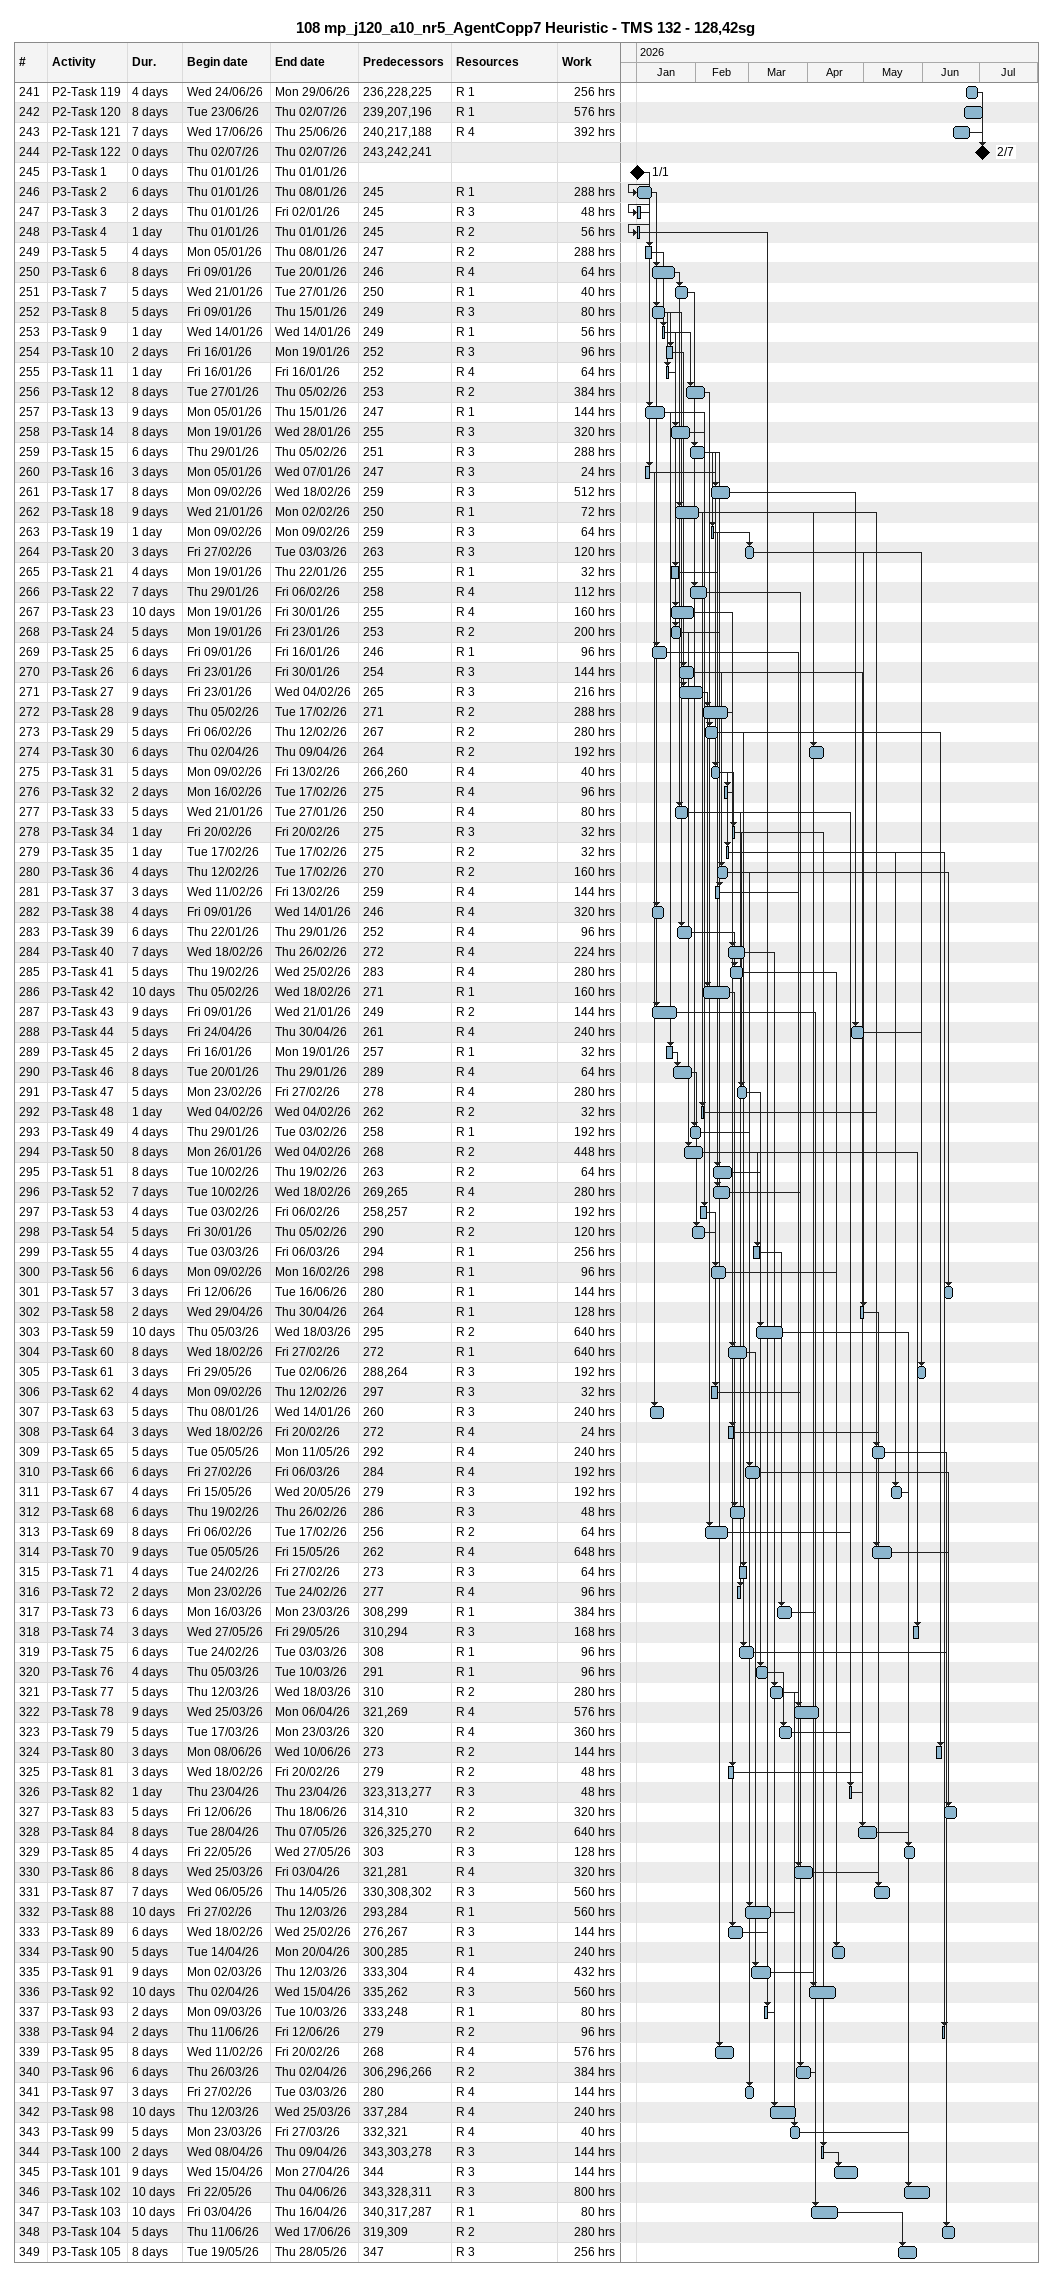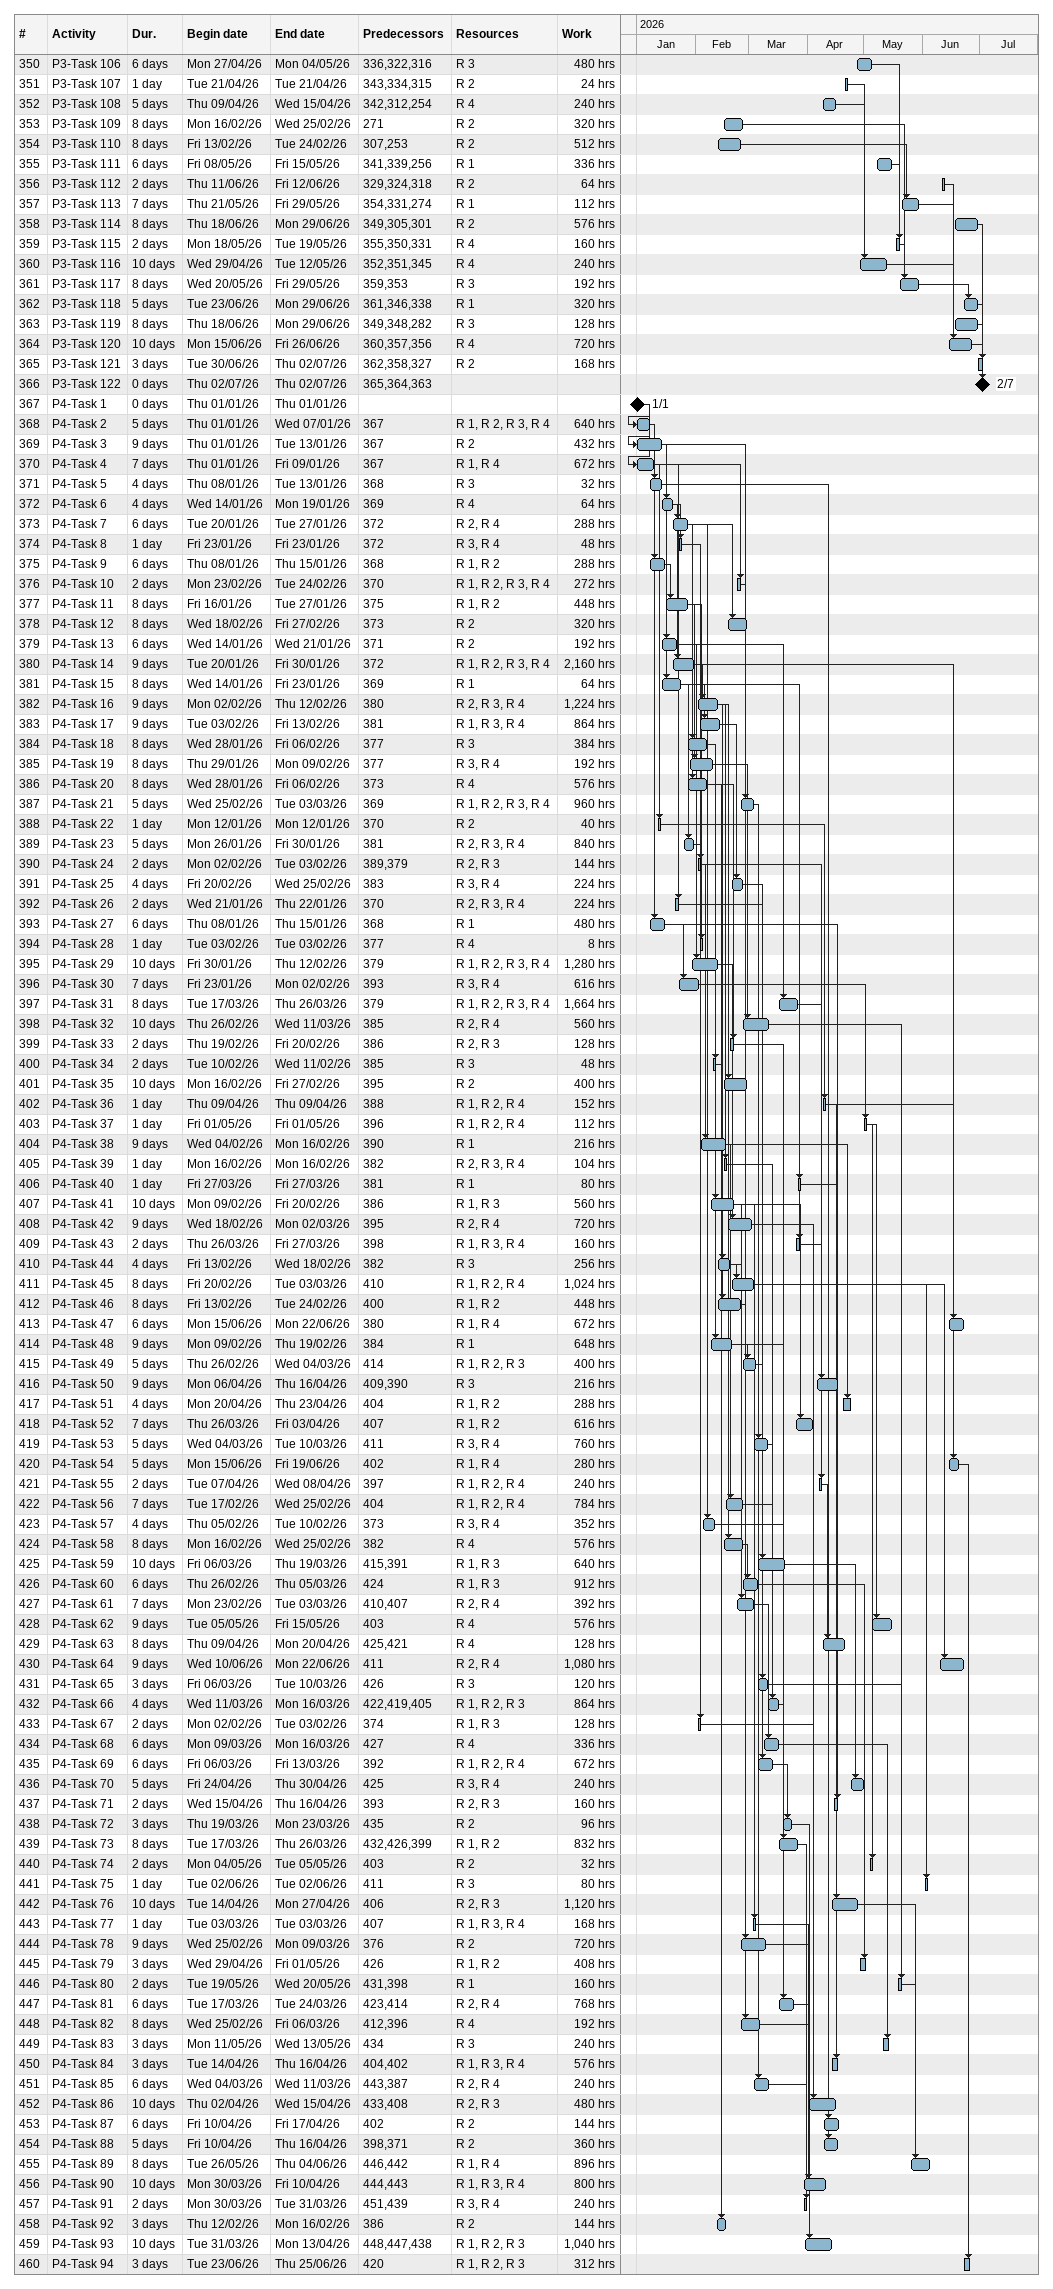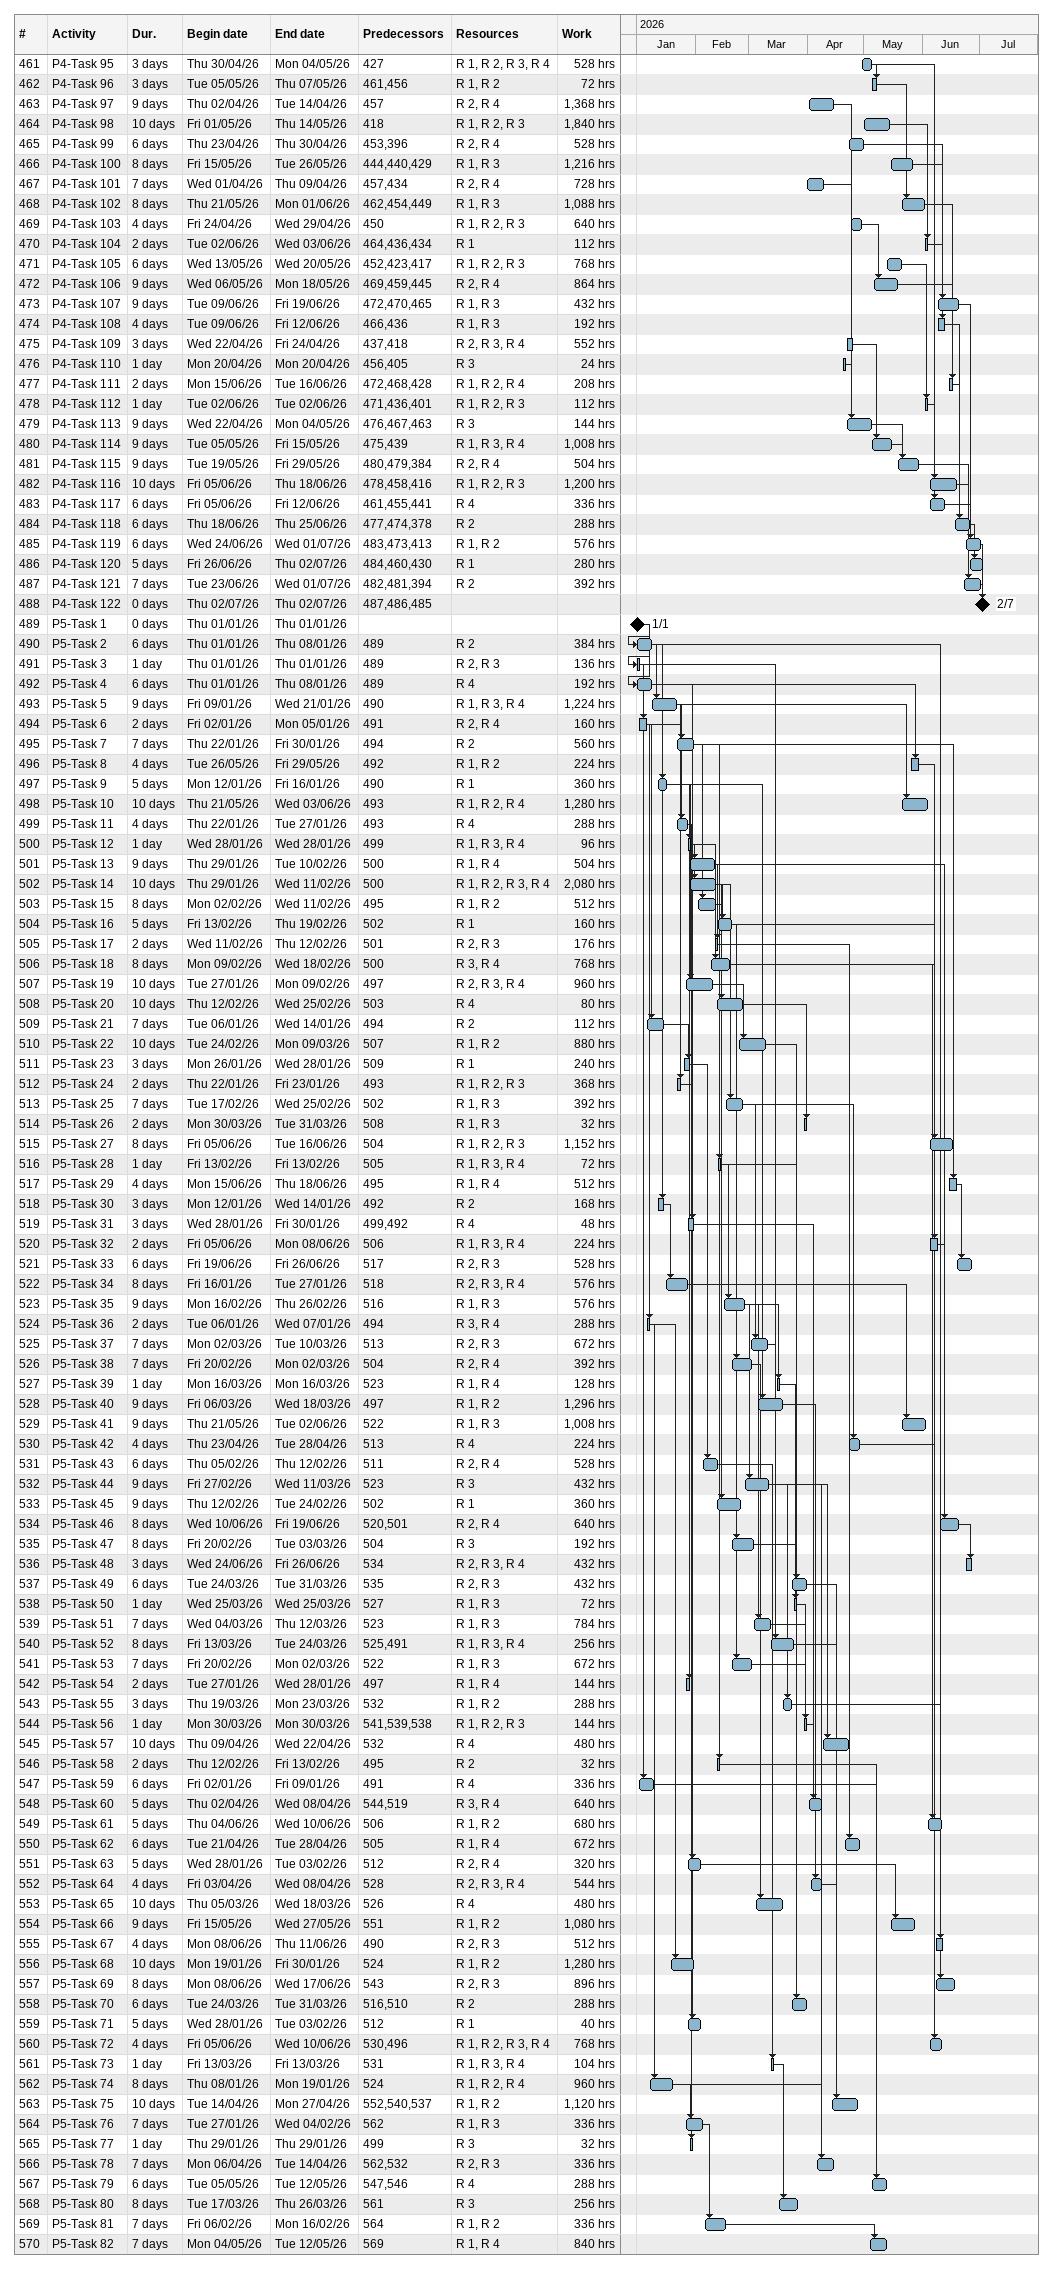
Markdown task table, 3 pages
108 mp_j120_a10_nr5_AgentCopp7 Heuristic - TMS 132 - 128,42sg

| ID | Task | Duration | Start | Finish | Predecessors | Resources | Work (h) |
|---|---|---|---|---|---|---|---|
| 241 | P2-Task 119 | 4d | 2026-06-24 | 2026-06-29 | 236, 228, 225 | R 1 | 256 |
| 242 | P2-Task 120 | 8d | 2026-06-23 | 2026-07-02 | 239, 207, 196 | R 1 | 576 |
| 243 | P2-Task 121 | 7d | 2026-06-17 | 2026-06-25 | 240, 217, 188 | R 4 | 392 |
| 244 | P2-Task 122 | 0d | 2026-07-02 | 2026-07-02 | 243, 242, 241 |  |  |
| 245 | P3-Task 1 | 0d | 2026-01-01 | 2026-01-01 |  |  |  |
| 246 | P3-Task 2 | 6d | 2026-01-01 | 2026-01-08 | 245 | R 1 | 288 |
| 247 | P3-Task 3 | 2d | 2026-01-01 | 2026-01-02 | 245 | R 3 | 48 |
| 248 | P3-Task 4 | 1d | 2026-01-01 | 2026-01-01 | 245 | R 2 | 56 |
| 249 | P3-Task 5 | 4d | 2026-01-05 | 2026-01-08 | 247 | R 2 | 288 |
| 250 | P3-Task 6 | 8d | 2026-01-09 | 2026-01-20 | 246 | R 4 | 64 |
| 251 | P3-Task 7 | 5d | 2026-01-21 | 2026-01-27 | 250 | R 1 | 40 |
| 252 | P3-Task 8 | 5d | 2026-01-09 | 2026-01-15 | 249 | R 3 | 80 |
| 253 | P3-Task 9 | 1d | 2026-01-14 | 2026-01-14 | 249 | R 1 | 56 |
| 254 | P3-Task 10 | 2d | 2026-01-16 | 2026-01-19 | 252 | R 3 | 96 |
| 255 | P3-Task 11 | 1d | 2026-01-16 | 2026-01-16 | 252 | R 4 | 64 |
| 256 | P3-Task 12 | 8d | 2026-01-27 | 2026-02-05 | 253 | R 2 | 384 |
| 257 | P3-Task 13 | 9d | 2026-01-05 | 2026-01-15 | 247 | R 1 | 144 |
| 258 | P3-Task 14 | 8d | 2026-01-19 | 2026-01-28 | 255 | R 3 | 320 |
| 259 | P3-Task 15 | 6d | 2026-01-29 | 2026-02-05 | 251 | R 3 | 288 |
| 260 | P3-Task 16 | 3d | 2026-01-05 | 2026-01-07 | 247 | R 3 | 24 |
| 261 | P3-Task 17 | 8d | 2026-02-09 | 2026-02-18 | 259 | R 3 | 512 |
| 262 | P3-Task 18 | 9d | 2026-01-21 | 2026-02-02 | 250 | R 1 | 72 |
| 263 | P3-Task 19 | 1d | 2026-02-09 | 2026-02-09 | 259 | R 3 | 64 |
| 264 | P3-Task 20 | 3d | 2026-02-27 | 2026-03-03 | 263 | R 3 | 120 |
| 265 | P3-Task 21 | 4d | 2026-01-19 | 2026-01-22 | 255 | R 1 | 32 |
| 266 | P3-Task 22 | 7d | 2026-01-29 | 2026-02-06 | 258 | R 4 | 112 |
| 267 | P3-Task 23 | 10d | 2026-01-19 | 2026-01-30 | 255 | R 4 | 160 |
| 268 | P3-Task 24 | 5d | 2026-01-19 | 2026-01-23 | 253 | R 2 | 200 |
| 269 | P3-Task 25 | 6d | 2026-01-09 | 2026-01-16 | 246 | R 1 | 96 |
| 270 | P3-Task 26 | 6d | 2026-01-23 | 2026-01-30 | 254 | R 3 | 144 |
| 271 | P3-Task 27 | 9d | 2026-01-23 | 2026-02-04 | 265 | R 3 | 216 |
| 272 | P3-Task 28 | 9d | 2026-02-05 | 2026-02-17 | 271 | R 2 | 288 |
| 273 | P3-Task 29 | 5d | 2026-02-06 | 2026-02-12 | 267 | R 2 | 280 |
| 274 | P3-Task 30 | 6d | 2026-04-02 | 2026-04-09 | 264 | R 2 | 192 |
| 275 | P3-Task 31 | 5d | 2026-02-09 | 2026-02-13 | 266, 260 | R 4 | 40 |
| 276 | P3-Task 32 | 2d | 2026-02-16 | 2026-02-17 | 275 | R 4 | 96 |
| 277 | P3-Task 33 | 5d | 2026-01-21 | 2026-01-27 | 250 | R 4 | 80 |
| 278 | P3-Task 34 | 1d | 2026-02-20 | 2026-02-20 | 275 | R 3 | 32 |
| 279 | P3-Task 35 | 1d | 2026-02-17 | 2026-02-17 | 275 | R 2 | 32 |
| 280 | P3-Task 36 | 4d | 2026-02-12 | 2026-02-17 | 270 | R 2 | 160 |
| 281 | P3-Task 37 | 3d | 2026-02-11 | 2026-02-13 | 259 | R 4 | 144 |
| 282 | P3-Task 38 | 4d | 2026-01-09 | 2026-01-14 | 246 | R 4 | 320 |
| 283 | P3-Task 39 | 6d | 2026-01-22 | 2026-01-29 | 252 | R 4 | 96 |
| 284 | P3-Task 40 | 7d | 2026-02-18 | 2026-02-26 | 272 | R 4 | 224 |
| 285 | P3-Task 41 | 5d | 2026-02-19 | 2026-02-25 | 283 | R 4 | 280 |
| 286 | P3-Task 42 | 10d | 2026-02-05 | 2026-02-18 | 271 | R 1 | 160 |
| 287 | P3-Task 43 | 9d | 2026-01-09 | 2026-01-21 | 249 | R 2 | 144 |
| 288 | P3-Task 44 | 5d | 2026-04-24 | 2026-04-30 | 261 | R 4 | 240 |
| 289 | P3-Task 45 | 2d | 2026-01-16 | 2026-01-19 | 257 | R 1 | 32 |
| 290 | P3-Task 46 | 8d | 2026-01-20 | 2026-01-29 | 289 | R 4 | 64 |
| 291 | P3-Task 47 | 5d | 2026-02-23 | 2026-02-27 | 278 | R 4 | 280 |
| 292 | P3-Task 48 | 1d | 2026-02-04 | 2026-02-04 | 262 | R 2 | 32 |
| 293 | P3-Task 49 | 4d | 2026-01-29 | 2026-02-03 | 258 | R 1 | 192 |
| 294 | P3-Task 50 | 8d | 2026-01-26 | 2026-02-04 | 268 | R 2 | 448 |
| 295 | P3-Task 51 | 8d | 2026-02-10 | 2026-02-19 | 263 | R 2 | 64 |
| 296 | P3-Task 52 | 7d | 2026-02-10 | 2026-02-18 | 269, 265 | R 4 | 280 |
| 297 | P3-Task 53 | 4d | 2026-02-03 | 2026-02-06 | 258, 257 | R 2 | 192 |
| 298 | P3-Task 54 | 5d | 2026-01-30 | 2026-02-05 | 290 | R 2 | 120 |
| 299 | P3-Task 55 | 4d | 2026-03-03 | 2026-03-06 | 294 | R 1 | 256 |
| 300 | P3-Task 56 | 6d | 2026-02-09 | 2026-02-16 | 298 | R 1 | 96 |
| 301 | P3-Task 57 | 3d | 2026-06-12 | 2026-06-16 | 280 | R 1 | 144 |
| 302 | P3-Task 58 | 2d | 2026-04-29 | 2026-04-30 | 264 | R 1 | 128 |
| 303 | P3-Task 59 | 10d | 2026-03-05 | 2026-03-18 | 295 | R 2 | 640 |
| 304 | P3-Task 60 | 8d | 2026-02-18 | 2026-02-27 | 272 | R 1 | 640 |
| 305 | P3-Task 61 | 3d | 2026-05-29 | 2026-06-02 | 288, 264 | R 3 | 192 |
| 306 | P3-Task 62 | 4d | 2026-02-09 | 2026-02-12 | 297 | R 3 | 32 |
| 307 | P3-Task 63 | 5d | 2026-01-08 | 2026-01-14 | 260 | R 3 | 240 |
| 308 | P3-Task 64 | 3d | 2026-02-18 | 2026-02-20 | 272 | R 4 | 24 |
| 309 | P3-Task 65 | 5d | 2026-05-05 | 2026-05-11 | 292 | R 4 | 240 |
| 310 | P3-Task 66 | 6d | 2026-02-27 | 2026-03-06 | 284 | R 4 | 192 |
| 311 | P3-Task 67 | 4d | 2026-05-15 | 2026-05-20 | 279 | R 3 | 192 |
| 312 | P3-Task 68 | 6d | 2026-02-19 | 2026-02-26 | 286 | R 3 | 48 |
| 313 | P3-Task 69 | 8d | 2026-02-06 | 2026-02-17 | 256 | R 2 | 64 |
| 314 | P3-Task 70 | 9d | 2026-05-05 | 2026-05-15 | 262 | R 4 | 648 |
| 315 | P3-Task 71 | 4d | 2026-02-24 | 2026-02-27 | 273 | R 3 | 64 |
| 316 | P3-Task 72 | 2d | 2026-02-23 | 2026-02-24 | 277 | R 4 | 96 |
| 317 | P3-Task 73 | 6d | 2026-03-16 | 2026-03-23 | 308, 299 | R 1 | 384 |
| 318 | P3-Task 74 | 3d | 2026-05-27 | 2026-05-29 | 310, 294 | R 3 | 168 |
| 319 | P3-Task 75 | 6d | 2026-02-24 | 2026-03-03 | 308 | R 1 | 96 |
| 320 | P3-Task 76 | 4d | 2026-03-05 | 2026-03-10 | 291 | R 1 | 96 |
| 321 | P3-Task 77 | 5d | 2026-03-12 | 2026-03-18 | 310 | R 2 | 280 |
| 322 | P3-Task 78 | 9d | 2026-03-25 | 2026-04-06 | 321, 269 | R 4 | 576 |
| 323 | P3-Task 79 | 5d | 2026-03-17 | 2026-03-23 | 320 | R 4 | 360 |
| 324 | P3-Task 80 | 3d | 2026-06-08 | 2026-06-10 | 273 | R 2 | 144 |
| 325 | P3-Task 81 | 3d | 2026-02-18 | 2026-02-20 | 279 | R 2 | 48 |
| 326 | P3-Task 82 | 1d | 2026-04-23 | 2026-04-23 | 323, 313, 277 | R 3 | 48 |
| 327 | P3-Task 83 | 5d | 2026-06-12 | 2026-06-18 | 314, 310 | R 2 | 320 |
| 328 | P3-Task 84 | 8d | 2026-04-28 | 2026-05-07 | 326, 325, 270 | R 2 | 640 |
| 329 | P3-Task 85 | 4d | 2026-05-22 | 2026-05-27 | 303 | R 3 | 128 |
| 330 | P3-Task 86 | 8d | 2026-03-25 | 2026-04-03 | 321, 281 | R 4 | 320 |
| 331 | P3-Task 87 | 7d | 2026-05-06 | 2026-05-14 | 330, 308, 302 | R 3 | 560 |
| 332 | P3-Task 88 | 10d | 2026-02-27 | 2026-03-12 | 293, 284 | R 1 | 560 |
| 333 | P3-Task 89 | 6d | 2026-02-18 | 2026-02-25 | 276, 267 | R 3 | 144 |
| 334 | P3-Task 90 | 5d | 2026-04-14 | 2026-04-20 | 300, 285 | R 1 | 240 |
| 335 | P3-Task 91 | 9d | 2026-03-02 | 2026-03-12 | 333, 304 | R 4 | 432 |
| 336 | P3-Task 92 | 10d | 2026-04-02 | 2026-04-15 | 335, 262 | R 3 | 560 |
| 337 | P3-Task 93 | 2d | 2026-03-09 | 2026-03-10 | 333, 248 | R 1 | 80 |
| 338 | P3-Task 94 | 2d | 2026-06-11 | 2026-06-12 | 279 | R 2 | 96 |
| 339 | P3-Task 95 | 8d | 2026-02-11 | 2026-02-20 | 268 | R 4 | 576 |
| 340 | P3-Task 96 | 6d | 2026-03-26 | 2026-04-02 | 306, 296, 266 | R 2 | 384 |
| 341 | P3-Task 97 | 3d | 2026-02-27 | 2026-03-03 | 280 | R 4 | 144 |
| 342 | P3-Task 98 | 10d | 2026-03-12 | 2026-03-25 | 337, 284 | R 4 | 240 |
| 343 | P3-Task 99 | 5d | 2026-03-23 | 2026-03-27 | 332, 321 | R 4 | 40 |
| 344 | P3-Task 100 | 2d | 2026-04-08 | 2026-04-09 | 343, 303, 278 | R 3 | 144 |
| 345 | P3-Task 101 | 9d | 2026-04-15 | 2026-04-27 | 344 | R 3 | 144 |
| 346 | P3-Task 102 | 10d | 2026-05-22 | 2026-06-04 | 343, 328, 311 | R 3 | 800 |
| 347 | P3-Task 103 | 10d | 2026-04-03 | 2026-04-16 | 340, 317, 287 | R 1 | 80 |
| 348 | P3-Task 104 | 5d | 2026-06-11 | 2026-06-17 | 319, 309 | R 2 | 280 |
| 349 | P3-Task 105 | 8d | 2026-05-19 | 2026-05-28 | 347 | R 3 | 256 |
| 350 | P3-Task 106 | 6d | 2026-04-27 | 2026-05-04 | 336, 322, 316 | R 3 | 480 |
| 351 | P3-Task 107 | 1d | 2026-04-21 | 2026-04-21 | 343, 334, 315 | R 2 | 24 |
| 352 | P3-Task 108 | 5d | 2026-04-09 | 2026-04-15 | 342, 312, 254 | R 4 | 240 |
| 353 | P3-Task 109 | 8d | 2026-02-16 | 2026-02-25 | 271 | R 2 | 320 |
| 354 | P3-Task 110 | 8d | 2026-02-13 | 2026-02-24 | 307, 253 | R 2 | 512 |
| 355 | P3-Task 111 | 6d | 2026-05-08 | 2026-05-15 | 341, 339, 256 | R 1 | 336 |
| 356 | P3-Task 112 | 2d | 2026-06-11 | 2026-06-12 | 329, 324, 318 | R 2 | 64 |
| 357 | P3-Task 113 | 7d | 2026-05-21 | 2026-05-29 | 354, 331, 274 | R 1 | 112 |
| 358 | P3-Task 114 | 8d | 2026-06-18 | 2026-06-29 | 349, 305, 301 | R 2 | 576 |
| 359 | P3-Task 115 | 2d | 2026-05-18 | 2026-05-19 | 355, 350, 331 | R 4 | 160 |
| 360 | P3-Task 116 | 10d | 2026-04-29 | 2026-05-12 | 352, 351, 345 | R 4 | 240 |
| 361 | P3-Task 117 | 8d | 2026-05-20 | 2026-05-29 | 359, 353 | R 3 | 192 |
| 362 | P3-Task 118 | 5d | 2026-06-23 | 2026-06-29 | 361, 346, 338 | R 1 | 320 |
| 363 | P3-Task 119 | 8d | 2026-06-18 | 2026-06-29 | 349, 348, 282 | R 3 | 128 |
| 364 | P3-Task 120 | 10d | 2026-06-15 | 2026-06-26 | 360, 357, 356 | R 4 | 720 |
| 365 | P3-Task 121 | 3d | 2026-06-30 | 2026-07-02 | 362, 358, 327 | R 2 | 168 |
| 366 | P3-Task 122 | 0d | 2026-07-02 | 2026-07-02 | 365, 364, 363 |  |  |
| 367 | P4-Task 1 | 0d | 2026-01-01 | 2026-01-01 |  |  |  |
| 368 | P4-Task 2 | 5d | 2026-01-01 | 2026-01-07 | 367 | R 1, R 2, R 3, R 4 | 640 |
| 369 | P4-Task 3 | 9d | 2026-01-01 | 2026-01-13 | 367 | R 2 | 432 |
| 370 | P4-Task 4 | 7d | 2026-01-01 | 2026-01-09 | 367 | R 1, R 4 | 672 |
| 371 | P4-Task 5 | 4d | 2026-01-08 | 2026-01-13 | 368 | R 3 | 32 |
| 372 | P4-Task 6 | 4d | 2026-01-14 | 2026-01-19 | 369 | R 4 | 64 |
| 373 | P4-Task 7 | 6d | 2026-01-20 | 2026-01-27 | 372 | R 2, R 4 | 288 |
| 374 | P4-Task 8 | 1d | 2026-01-23 | 2026-01-23 | 372 | R 3, R 4 | 48 |
| 375 | P4-Task 9 | 6d | 2026-01-08 | 2026-01-15 | 368 | R 1, R 2 | 288 |
| 376 | P4-Task 10 | 2d | 2026-02-23 | 2026-02-24 | 370 | R 1, R 2, R 3, R 4 | 272 |
| 377 | P4-Task 11 | 8d | 2026-01-16 | 2026-01-27 | 375 | R 1, R 2 | 448 |
| 378 | P4-Task 12 | 8d | 2026-02-18 | 2026-02-27 | 373 | R 2 | 320 |
| 379 | P4-Task 13 | 6d | 2026-01-14 | 2026-01-21 | 371 | R 2 | 192 |
| 380 | P4-Task 14 | 9d | 2026-01-20 | 2026-01-30 | 372 | R 1, R 2, R 3, R 4 | 2160 |
| 381 | P4-Task 15 | 8d | 2026-01-14 | 2026-01-23 | 369 | R 1 | 64 |
| 382 | P4-Task 16 | 9d | 2026-02-02 | 2026-02-12 | 380 | R 2, R 3, R 4 | 1224 |
| 383 | P4-Task 17 | 9d | 2026-02-03 | 2026-02-13 | 381 | R 1, R 3, R 4 | 864 |
| 384 | P4-Task 18 | 8d | 2026-01-28 | 2026-02-06 | 377 | R 3 | 384 |
| 385 | P4-Task 19 | 8d | 2026-01-29 | 2026-02-09 | 377 | R 3, R 4 | 192 |
| 386 | P4-Task 20 | 8d | 2026-01-28 | 2026-02-06 | 373 | R 4 | 576 |
| 387 | P4-Task 21 | 5d | 2026-02-25 | 2026-03-03 | 369 | R 1, R 2, R 3, R 4 | 960 |
| 388 | P4-Task 22 | 1d | 2026-01-12 | 2026-01-12 | 370 | R 2 | 40 |
| 389 | P4-Task 23 | 5d | 2026-01-26 | 2026-01-30 | 381 | R 2, R 3, R 4 | 840 |
| 390 | P4-Task 24 | 2d | 2026-02-02 | 2026-02-03 | 389, 379 | R 2, R 3 | 144 |
| 391 | P4-Task 25 | 4d | 2026-02-20 | 2026-02-25 | 383 | R 3, R 4 | 224 |
| 392 | P4-Task 26 | 2d | 2026-01-21 | 2026-01-22 | 370 | R 2, R 3, R 4 | 224 |
| 393 | P4-Task 27 | 6d | 2026-01-08 | 2026-01-15 | 368 | R 1 | 480 |
| 394 | P4-Task 28 | 1d | 2026-02-03 | 2026-02-03 | 377 | R 4 | 8 |
| 395 | P4-Task 29 | 10d | 2026-01-30 | 2026-02-12 | 379 | R 1, R 2, R 3, R 4 | 1280 |
| 396 | P4-Task 30 | 7d | 2026-01-23 | 2026-02-02 | 393 | R 3, R 4 | 616 |
| 397 | P4-Task 31 | 8d | 2026-03-17 | 2026-03-26 | 379 | R 1, R 2, R 3, R 4 | 1664 |
| 398 | P4-Task 32 | 10d | 2026-02-26 | 2026-03-11 | 385 | R 2, R 4 | 560 |
| 399 | P4-Task 33 | 2d | 2026-02-19 | 2026-02-20 | 386 | R 2, R 3 | 128 |
| 400 | P4-Task 34 | 2d | 2026-02-10 | 2026-02-11 | 385 | R 3 | 48 |
| 401 | P4-Task 35 | 10d | 2026-02-16 | 2026-02-27 | 395 | R 2 | 400 |
| 402 | P4-Task 36 | 1d | 2026-04-09 | 2026-04-09 | 388 | R 1, R 2, R 4 | 152 |
| 403 | P4-Task 37 | 1d | 2026-05-01 | 2026-05-01 | 396 | R 1, R 2, R 4 | 112 |
| 404 | P4-Task 38 | 9d | 2026-02-04 | 2026-02-16 | 390 | R 1 | 216 |
| 405 | P4-Task 39 | 1d | 2026-02-16 | 2026-02-16 | 382 | R 2, R 3, R 4 | 104 |
| 406 | P4-Task 40 | 1d | 2026-03-27 | 2026-03-27 | 381 | R 1 | 80 |
| 407 | P4-Task 41 | 10d | 2026-02-09 | 2026-02-20 | 386 | R 1, R 3 | 560 |
| 408 | P4-Task 42 | 9d | 2026-02-18 | 2026-03-02 | 395 | R 2, R 4 | 720 |
| 409 | P4-Task 43 | 2d | 2026-03-26 | 2026-03-27 | 398 | R 1, R 3, R 4 | 160 |
| 410 | P4-Task 44 | 4d | 2026-02-13 | 2026-02-18 | 382 | R 3 | 256 |
| 411 | P4-Task 45 | 8d | 2026-02-20 | 2026-03-03 | 410 | R 1, R 2, R 4 | 1024 |
| 412 | P4-Task 46 | 8d | 2026-02-13 | 2026-02-24 | 400 | R 1, R 2 | 448 |
| 413 | P4-Task 47 | 6d | 2026-06-15 | 2026-06-22 | 380 | R 1, R 4 | 672 |
| 414 | P4-Task 48 | 9d | 2026-02-09 | 2026-02-19 | 384 | R 1 | 648 |
| 415 | P4-Task 49 | 5d | 2026-02-26 | 2026-03-04 | 414 | R 1, R 2, R 3 | 400 |
| 416 | P4-Task 50 | 9d | 2026-04-06 | 2026-04-16 | 409, 390 | R 3 | 216 |
| 417 | P4-Task 51 | 4d | 2026-04-20 | 2026-04-23 | 404 | R 1, R 2 | 288 |
| 418 | P4-Task 52 | 7d | 2026-03-26 | 2026-04-03 | 407 | R 1, R 2 | 616 |
| 419 | P4-Task 53 | 5d | 2026-03-04 | 2026-03-10 | 411 | R 3, R 4 | 760 |
| 420 | P4-Task 54 | 5d | 2026-06-15 | 2026-06-19 | 402 | R 1, R 4 | 280 |
| 421 | P4-Task 55 | 2d | 2026-04-07 | 2026-04-08 | 397 | R 1, R 2, R 4 | 240 |
| 422 | P4-Task 56 | 7d | 2026-02-17 | 2026-02-25 | 404 | R 1, R 2, R 4 | 784 |
| 423 | P4-Task 57 | 4d | 2026-02-05 | 2026-02-10 | 373 | R 3, R 4 | 352 |
| 424 | P4-Task 58 | 8d | 2026-02-16 | 2026-02-25 | 382 | R 4 | 576 |
| 425 | P4-Task 59 | 10d | 2026-03-06 | 2026-03-19 | 415, 391 | R 1, R 3 | 640 |
| 426 | P4-Task 60 | 6d | 2026-02-26 | 2026-03-05 | 424 | R 1, R 3 | 912 |
| 427 | P4-Task 61 | 7d | 2026-02-23 | 2026-03-03 | 410, 407 | R 2, R 4 | 392 |
| 428 | P4-Task 62 | 9d | 2026-05-05 | 2026-05-15 | 403 | R 4 | 576 |
| 429 | P4-Task 63 | 8d | 2026-04-09 | 2026-04-20 | 425, 421 | R 4 | 128 |
| 430 | P4-Task 64 | 9d | 2026-06-10 | 2026-06-22 | 411 | R 2, R 4 | 1080 |
| 431 | P4-Task 65 | 3d | 2026-03-06 | 2026-03-10 | 426 | R 3 | 120 |
| 432 | P4-Task 66 | 4d | 2026-03-11 | 2026-03-16 | 422, 419, 405 | R 1, R 2, R 3 | 864 |
| 433 | P4-Task 67 | 2d | 2026-02-02 | 2026-02-03 | 374 | R 1, R 3 | 128 |
| 434 | P4-Task 68 | 6d | 2026-03-09 | 2026-03-16 | 427 | R 4 | 336 |
| 435 | P4-Task 69 | 6d | 2026-03-06 | 2026-03-13 | 392 | R 1, R 2, R 4 | 672 |
| 436 | P4-Task 70 | 5d | 2026-04-24 | 2026-04-30 | 425 | R 3, R 4 | 240 |
| 437 | P4-Task 71 | 2d | 2026-04-15 | 2026-04-16 | 393 | R 2, R 3 | 160 |
| 438 | P4-Task 72 | 3d | 2026-03-19 | 2026-03-23 | 435 | R 2 | 96 |
| 439 | P4-Task 73 | 8d | 2026-03-17 | 2026-03-26 | 432, 426, 399 | R 1, R 2 | 832 |
| 440 | P4-Task 74 | 2d | 2026-05-04 | 2026-05-05 | 403 | R 2 | 32 |
| 441 | P4-Task 75 | 1d | 2026-06-02 | 2026-06-02 | 411 | R 3 | 80 |
| 442 | P4-Task 76 | 10d | 2026-04-14 | 2026-04-27 | 406 | R 2, R 3 | 1120 |
| 443 | P4-Task 77 | 1d | 2026-03-03 | 2026-03-03 | 407 | R 1, R 3, R 4 | 168 |
| 444 | P4-Task 78 | 9d | 2026-02-25 | 2026-03-09 | 376 | R 2 | 720 |
| 445 | P4-Task 79 | 3d | 2026-04-29 | 2026-05-01 | 426 | R 1, R 2 | 408 |
| 446 | P4-Task 80 | 2d | 2026-05-19 | 2026-05-20 | 431, 398 | R 1 | 160 |
| 447 | P4-Task 81 | 6d | 2026-03-17 | 2026-03-24 | 423, 414 | R 2, R 4 | 768 |
| 448 | P4-Task 82 | 8d | 2026-02-25 | 2026-03-06 | 412, 396 | R 4 | 192 |
| 449 | P4-Task 83 | 3d | 2026-05-11 | 2026-05-13 | 434 | R 3 | 240 |
| 450 | P4-Task 84 | 3d | 2026-04-14 | 2026-04-16 | 404, 402 | R 1, R 3, R 4 | 576 |
| 451 | P4-Task 85 | 6d | 2026-03-04 | 2026-03-11 | 443, 387 | R 2, R 4 | 240 |
| 452 | P4-Task 86 | 10d | 2026-04-02 | 2026-04-15 | 433, 408 | R 2, R 3 | 480 |
| 453 | P4-Task 87 | 6d | 2026-04-10 | 2026-04-17 | 402 | R 2 | 144 |
| 454 | P4-Task 88 | 5d | 2026-04-10 | 2026-04-16 | 398, 371 | R 2 | 360 |
| 455 | P4-Task 89 | 8d | 2026-05-26 | 2026-06-04 | 446, 442 | R 1, R 4 | 896 |
| 456 | P4-Task 90 | 10d | 2026-03-30 | 2026-04-10 | 444, 443 | R 1, R 3, R 4 | 800 |
| 457 | P4-Task 91 | 2d | 2026-03-30 | 2026-03-31 | 451, 439 | R 3, R 4 | 240 |
| 458 | P4-Task 92 | 3d | 2026-02-12 | 2026-02-16 | 386 | R 2 | 144 |
| 459 | P4-Task 93 | 10d | 2026-03-31 | 2026-04-13 | 448, 447, 438 | R 1, R 2, R 3 | 1040 |
| 460 | P4-Task 94 | 3d | 2026-06-23 | 2026-06-25 | 420 | R 1, R 2, R 3 | 312 |
| 461 | P4-Task 95 | 3d | 2026-04-30 | 2026-05-04 | 427 | R 1, R 2, R 3, R 4 | 528 |
| 462 | P4-Task 96 | 3d | 2026-05-05 | 2026-05-07 | 461, 456 | R 1, R 2 | 72 |
| 463 | P4-Task 97 | 9d | 2026-04-02 | 2026-04-14 | 457 | R 2, R 4 | 1368 |
| 464 | P4-Task 98 | 10d | 2026-05-01 | 2026-05-14 | 418 | R 1, R 2, R 3 | 1840 |
| 465 | P4-Task 99 | 6d | 2026-04-23 | 2026-04-30 | 453, 396 | R 2, R 4 | 528 |
| 466 | P4-Task 100 | 8d | 2026-05-15 | 2026-05-26 | 444, 440, 429 | R 1, R 3 | 1216 |
| 467 | P4-Task 101 | 7d | 2026-04-01 | 2026-04-09 | 457, 434 | R 2, R 4 | 728 |
| 468 | P4-Task 102 | 8d | 2026-05-21 | 2026-06-01 | 462, 454, 449 | R 1, R 3 | 1088 |
| 469 | P4-Task 103 | 4d | 2026-04-24 | 2026-04-29 | 450 | R 1, R 2, R 3 | 640 |
| 470 | P4-Task 104 | 2d | 2026-06-02 | 2026-06-03 | 464, 436, 434 | R 1 | 112 |
| 471 | P4-Task 105 | 6d | 2026-05-13 | 2026-05-20 | 452, 423, 417 | R 1, R 2, R 3 | 768 |
| 472 | P4-Task 106 | 9d | 2026-05-06 | 2026-05-18 | 469, 459, 445 | R 2, R 4 | 864 |
| 473 | P4-Task 107 | 9d | 2026-06-09 | 2026-06-19 | 472, 470, 465 | R 1, R 3 | 432 |
| 474 | P4-Task 108 | 4d | 2026-06-09 | 2026-06-12 | 466, 436 | R 1, R 3 | 192 |
| 475 | P4-Task 109 | 3d | 2026-04-22 | 2026-04-24 | 437, 418 | R 2, R 3, R 4 | 552 |
| 476 | P4-Task 110 | 1d | 2026-04-20 | 2026-04-20 | 456, 405 | R 3 | 24 |
| 477 | P4-Task 111 | 2d | 2026-06-15 | 2026-06-16 | 472, 468, 428 | R 1, R 2, R 4 | 208 |
| 478 | P4-Task 112 | 1d | 2026-06-02 | 2026-06-02 | 471, 436, 401 | R 1, R 2, R 3 | 112 |
| 479 | P4-Task 113 | 9d | 2026-04-22 | 2026-05-04 | 476, 467, 463 | R 3 | 144 |
| 480 | P4-Task 114 | 9d | 2026-05-05 | 2026-05-15 | 475, 439 | R 1, R 3, R 4 | 1008 |
| 481 | P4-Task 115 | 9d | 2026-05-19 | 2026-05-29 | 480, 479, 384 | R 2, R 4 | 504 |
| 482 | P4-Task 116 | 10d | 2026-06-05 | 2026-06-18 | 478, 458, 416 | R 1, R 2, R 3 | 1200 |
| 483 | P4-Task 117 | 6d | 2026-06-05 | 2026-06-12 | 461, 455, 441 | R 4 | 336 |
| 484 | P4-Task 118 | 6d | 2026-06-18 | 2026-06-25 | 477, 474, 378 | R 2 | 288 |
| 485 | P4-Task 119 | 6d | 2026-06-24 | 2026-07-01 | 483, 473, 413 | R 1, R 2 | 576 |
| 486 | P4-Task 120 | 5d | 2026-06-26 | 2026-07-02 | 484, 460, 430 | R 1 | 280 |
| 487 | P4-Task 121 | 7d | 2026-06-23 | 2026-07-01 | 482, 481, 394 | R 2 | 392 |
| 488 | P4-Task 122 | 0d | 2026-07-02 | 2026-07-02 | 487, 486, 485 |  |  |
| 489 | P5-Task 1 | 0d | 2026-01-01 | 2026-01-01 |  |  |  |
| 490 | P5-Task 2 | 6d | 2026-01-01 | 2026-01-08 | 489 | R 2 | 384 |
| 491 | P5-Task 3 | 1d | 2026-01-01 | 2026-01-01 | 489 | R 2, R 3 | 136 |
| 492 | P5-Task 4 | 6d | 2026-01-01 | 2026-01-08 | 489 | R 4 | 192 |
| 493 | P5-Task 5 | 9d | 2026-01-09 | 2026-01-21 | 490 | R 1, R 3, R 4 | 1224 |
| 494 | P5-Task 6 | 2d | 2026-01-02 | 2026-01-05 | 491 | R 2, R 4 | 160 |
| 495 | P5-Task 7 | 7d | 2026-01-22 | 2026-01-30 | 494 | R 2 | 560 |
| 496 | P5-Task 8 | 4d | 2026-05-26 | 2026-05-29 | 492 | R 1, R 2 | 224 |
| 497 | P5-Task 9 | 5d | 2026-01-12 | 2026-01-16 | 490 | R 1 | 360 |
| 498 | P5-Task 10 | 10d | 2026-05-21 | 2026-06-03 | 493 | R 1, R 2, R 4 | 1280 |
| 499 | P5-Task 11 | 4d | 2026-01-22 | 2026-01-27 | 493 | R 4 | 288 |
| 500 | P5-Task 12 | 1d | 2026-01-28 | 2026-01-28 | 499 | R 1, R 3, R 4 | 96 |
| 501 | P5-Task 13 | 9d | 2026-01-29 | 2026-02-10 | 500 | R 1, R 4 | 504 |
| 502 | P5-Task 14 | 10d | 2026-01-29 | 2026-02-11 | 500 | R 1, R 2, R 3, R 4 | 2080 |
| 503 | P5-Task 15 | 8d | 2026-02-02 | 2026-02-11 | 495 | R 1, R 2 | 512 |
| 504 | P5-Task 16 | 5d | 2026-02-13 | 2026-02-19 | 502 | R 1 | 160 |
| 505 | P5-Task 17 | 2d | 2026-02-11 | 2026-02-12 | 501 | R 2, R 3 | 176 |
| 506 | P5-Task 18 | 8d | 2026-02-09 | 2026-02-18 | 500 | R 3, R 4 | 768 |
| 507 | P5-Task 19 | 10d | 2026-01-27 | 2026-02-09 | 497 | R 2, R 3, R 4 | 960 |
| 508 | P5-Task 20 | 10d | 2026-02-12 | 2026-02-25 | 503 | R 4 | 80 |
| 509 | P5-Task 21 | 7d | 2026-01-06 | 2026-01-14 | 494 | R 2 | 112 |
| 510 | P5-Task 22 | 10d | 2026-02-24 | 2026-03-09 | 507 | R 1, R 2 | 880 |
| 511 | P5-Task 23 | 3d | 2026-01-26 | 2026-01-28 | 509 | R 1 | 240 |
| 512 | P5-Task 24 | 2d | 2026-01-22 | 2026-01-23 | 493 | R 1, R 2, R 3 | 368 |
| 513 | P5-Task 25 | 7d | 2026-02-17 | 2026-02-25 | 502 | R 1, R 3 | 392 |
| 514 | P5-Task 26 | 2d | 2026-03-30 | 2026-03-31 | 508 | R 1, R 3 | 32 |
| 515 | P5-Task 27 | 8d | 2026-06-05 | 2026-06-16 | 504 | R 1, R 2, R 3 | 1152 |
| 516 | P5-Task 28 | 1d | 2026-02-13 | 2026-02-13 | 505 | R 1, R 3, R 4 | 72 |
| 517 | P5-Task 29 | 4d | 2026-06-15 | 2026-06-18 | 495 | R 1, R 4 | 512 |
| 518 | P5-Task 30 | 3d | 2026-01-12 | 2026-01-14 | 492 | R 2 | 168 |
| 519 | P5-Task 31 | 3d | 2026-01-28 | 2026-01-30 | 499, 492 | R 4 | 48 |
| 520 | P5-Task 32 | 2d | 2026-06-05 | 2026-06-08 | 506 | R 1, R 3, R 4 | 224 |
| 521 | P5-Task 33 | 6d | 2026-06-19 | 2026-06-26 | 517 | R 2, R 3 | 528 |
| 522 | P5-Task 34 | 8d | 2026-01-16 | 2026-01-27 | 518 | R 2, R 3, R 4 | 576 |
| 523 | P5-Task 35 | 9d | 2026-02-16 | 2026-02-26 | 516 | R 1, R 3 | 576 |
| 524 | P5-Task 36 | 2d | 2026-01-06 | 2026-01-07 | 494 | R 3, R 4 | 288 |
| 525 | P5-Task 37 | 7d | 2026-03-02 | 2026-03-10 | 513 | R 2, R 3 | 672 |
| 526 | P5-Task 38 | 7d | 2026-02-20 | 2026-03-02 | 504 | R 2, R 4 | 392 |
| 527 | P5-Task 39 | 1d | 2026-03-16 | 2026-03-16 | 523 | R 1, R 4 | 128 |
| 528 | P5-Task 40 | 9d | 2026-03-06 | 2026-03-18 | 497 | R 1, R 2 | 1296 |
| 529 | P5-Task 41 | 9d | 2026-05-21 | 2026-06-02 | 522 | R 1, R 3 | 1008 |
| 530 | P5-Task 42 | 4d | 2026-04-23 | 2026-04-28 | 513 | R 4 | 224 |
| 531 | P5-Task 43 | 6d | 2026-02-05 | 2026-02-12 | 511 | R 2, R 4 | 528 |
| 532 | P5-Task 44 | 9d | 2026-02-27 | 2026-03-11 | 523 | R 3 | 432 |
| 533 | P5-Task 45 | 9d | 2026-02-12 | 2026-02-24 | 502 | R 1 | 360 |
| 534 | P5-Task 46 | 8d | 2026-06-10 | 2026-06-19 | 520, 501 | R 2, R 4 | 640 |
| 535 | P5-Task 47 | 8d | 2026-02-20 | 2026-03-03 | 504 | R 3 | 192 |
| 536 | P5-Task 48 | 3d | 2026-06-24 | 2026-06-26 | 534 | R 2, R 3, R 4 | 432 |
| 537 | P5-Task 49 | 6d | 2026-03-24 | 2026-03-31 | 535 | R 2, R 3 | 432 |
| 538 | P5-Task 50 | 1d | 2026-03-25 | 2026-03-25 | 527 | R 1, R 3 | 72 |
| 539 | P5-Task 51 | 7d | 2026-03-04 | 2026-03-12 | 523 | R 1, R 3 | 784 |
| 540 | P5-Task 52 | 8d | 2026-03-13 | 2026-03-24 | 525, 491 | R 1, R 3, R 4 | 256 |
| 541 | P5-Task 53 | 7d | 2026-02-20 | 2026-03-02 | 522 | R 1, R 3 | 672 |
| 542 | P5-Task 54 | 2d | 2026-01-27 | 2026-01-28 | 497 | R 1, R 4 | 144 |
| 543 | P5-Task 55 | 3d | 2026-03-19 | 2026-03-23 | 532 | R 1, R 2 | 288 |
| 544 | P5-Task 56 | 1d | 2026-03-30 | 2026-03-30 | 541, 539, 538 | R 1, R 2, R 3 | 144 |
| 545 | P5-Task 57 | 10d | 2026-04-09 | 2026-04-22 | 532 | R 4 | 480 |
| 546 | P5-Task 58 | 2d | 2026-02-12 | 2026-02-13 | 495 | R 2 | 32 |
| 547 | P5-Task 59 | 6d | 2026-01-02 | 2026-01-09 | 491 | R 4 | 336 |
| 548 | P5-Task 60 | 5d | 2026-04-02 | 2026-04-08 | 544, 519 | R 3, R 4 | 640 |
| 549 | P5-Task 61 | 5d | 2026-06-04 | 2026-06-10 | 506 | R 1, R 2 | 680 |
| 550 | P5-Task 62 | 6d | 2026-04-21 | 2026-04-28 | 505 | R 1, R 4 | 672 |
| 551 | P5-Task 63 | 5d | 2026-01-28 | 2026-02-03 | 512 | R 2, R 4 | 320 |
| 552 | P5-Task 64 | 4d | 2026-04-03 | 2026-04-08 | 528 | R 2, R 3, R 4 | 544 |
| 553 | P5-Task 65 | 10d | 2026-03-05 | 2026-03-18 | 526 | R 4 | 480 |
| 554 | P5-Task 66 | 9d | 2026-05-15 | 2026-05-27 | 551 | R 1, R 2 | 1080 |
| 555 | P5-Task 67 | 4d | 2026-06-08 | 2026-06-11 | 490 | R 2, R 3 | 512 |
| 556 | P5-Task 68 | 10d | 2026-01-19 | 2026-01-30 | 524 | R 1, R 2 | 1280 |
| 557 | P5-Task 69 | 8d | 2026-06-08 | 2026-06-17 | 543 | R 2, R 3 | 896 |
| 558 | P5-Task 70 | 6d | 2026-03-24 | 2026-03-31 | 516, 510 | R 2 | 288 |
| 559 | P5-Task 71 | 5d | 2026-01-28 | 2026-02-03 | 512 | R 1 | 40 |
| 560 | P5-Task 72 | 4d | 2026-06-05 | 2026-06-10 | 530, 496 | R 1, R 2, R 3, R 4 | 768 |
| 561 | P5-Task 73 | 1d | 2026-03-13 | 2026-03-13 | 531 | R 1, R 3, R 4 | 104 |
| 562 | P5-Task 74 | 8d | 2026-01-08 | 2026-01-19 | 524 | R 1, R 2, R 4 | 960 |
| 563 | P5-Task 75 | 10d | 2026-04-14 | 2026-04-27 | 552, 540, 537 | R 1, R 2 | 1120 |
| 564 | P5-Task 76 | 7d | 2026-01-27 | 2026-02-04 | 562 | R 1, R 3 | 336 |
| 565 | P5-Task 77 | 1d | 2026-01-29 | 2026-01-29 | 499 | R 3 | 32 |
| 566 | P5-Task 78 | 7d | 2026-04-06 | 2026-04-14 | 562, 532 | R 2, R 3 | 336 |
| 567 | P5-Task 79 | 6d | 2026-05-05 | 2026-05-12 | 547, 546 | R 4 | 288 |
| 568 | P5-Task 80 | 8d | 2026-03-17 | 2026-03-26 | 561 | R 3 | 256 |
| 569 | P5-Task 81 | 7d | 2026-02-06 | 2026-02-16 | 564 | R 1, R 2 | 336 |
| 570 | P5-Task 82 | 7d | 2026-05-04 | 2026-05-12 | 569 | R 1, R 4 | 840 |
